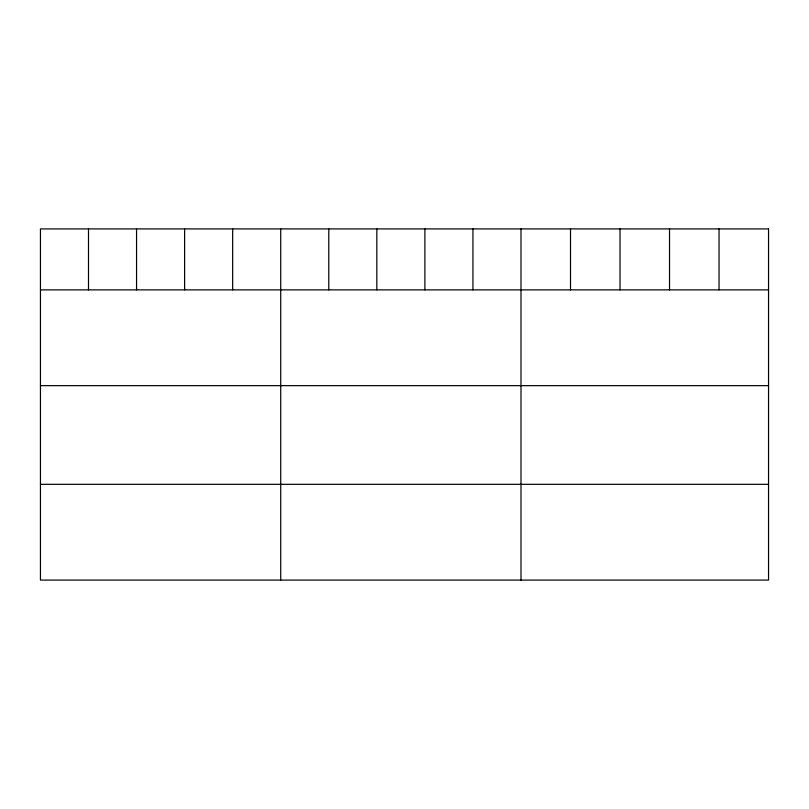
<?xml version="1.0" encoding="UTF-8"?>
<svg xmlns="http://www.w3.org/2000/svg" width="809" height="809" viewBox="0 0 809 809"><rect width="100%" height="100%" fill="white"/><g stroke="black" fill="none" stroke-linecap="round" stroke-linejoin="round"><path stroke-width="1.21" d="M40.45 289.875L768.55 289.875M40.45 385.65L768.55 385.65M40.45 484.318L768.55 484.318M719.039 228.917L719.039 289.875M669.528 228.917L669.528 289.875M620.018 228.917L620.018 289.875M570.507 228.917L570.507 289.875M520.996 228.917L520.996 580.083M472.941 228.917L472.941 289.875M424.887 228.917L424.887 289.875M376.832 228.917L376.832 289.875M328.778 228.917L328.778 289.875M280.723 228.917L280.723 580.083M232.668 228.917L232.668 289.875M184.614 228.917L184.614 289.875M136.559 228.917L136.559 289.875M88.505 228.917L88.505 289.875M768.55 228.917L40.45 228.917L40.45 580.083L768.55 580.083L768.55 228.917"/></g></svg>
